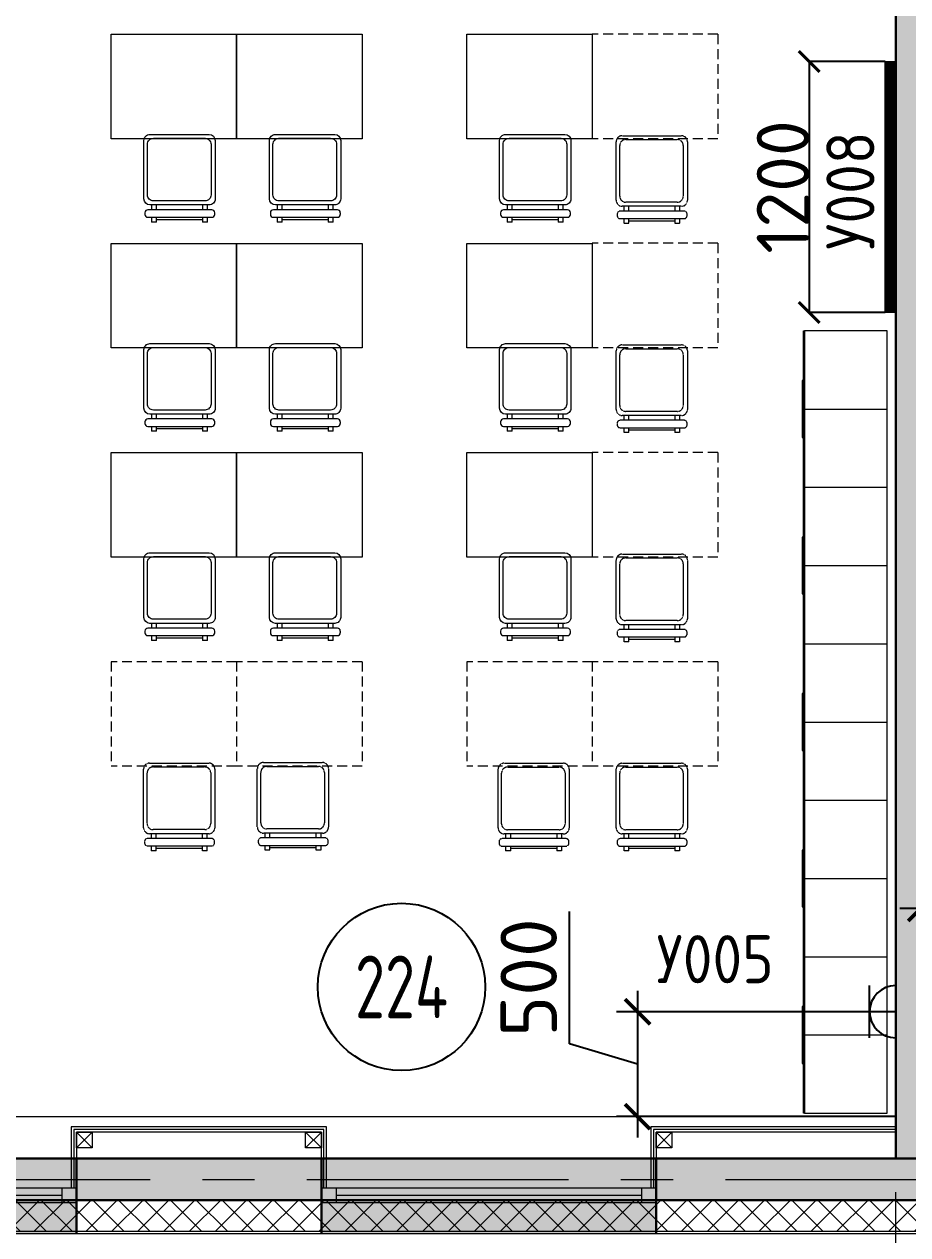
# Model space of a CAD drawing. Header units: millimetres. Extents: x -8417289 to 9420486, y 0 to 166066.
# Drawn here: x -74781 to -70558, y 54941 to 60728 of the extents above; entities that cross this region are included whole.
import ezdxf
from ezdxf import colors
from ezdxf.entities.mleader import LeaderData, LeaderLine
from ezdxf.enums import TextEntityAlignment as Align
from ezdxf.math import Vec2, Vec3

# ---------------------------------------------------------------- set-up
doc = ezdxf.new("R2010")
doc.units = ezdxf.units.MM
doc.header["$MEASUREMENT"] = 0
doc.header["$PDMODE"] = 3
doc.header["$PDSIZE"] = -4
for name, pattern in [('CENTER', [2, 1.25, -0.25, 0.25, -0.25]), ('HIDDEN', [6, 4, -2]), ('HIDDEN2', [4.7625, 3.175, -1.5875])]:
    doc.linetypes.add(name, pattern=pattern)
doc.layers.get('0').update_dxf_attribs({"color": 250, "lineweight": 9})
doc.layers.get('Defpoints').update_dxf_attribs({"color": 6})
for name, color, linetype, lineweight in [('_0', 250, 'Continuous', 9), ('_АР ТЕКСТ', 250, 'Continuous', 25), ('АР_Маркер экспликации', 239, 'Continuous', 13), ('АР_Навесной фасад', 147, 'Continuous', 5), ('АР_Номер помещения', 1, 'Continuous', 25), ('АР_Окна БЛОК', 250, 'Continuous', 13), ('АР_Оси', 195, 'Continuous', 9), ('АР_Оси размеры', 164, 'Continuous', 9), ('АР_Перегородки газоблок', 165, 'Continuous', 30), ('АР_Перегородки газоблок_Штрих', 165, 'Continuous', 5), ('АР_Подоконники', 163, 'Continuous', 9), ('АР_Сущ Несущая стена', 216, 'Continuous', 30), ('АР_Утеплитель', 250, 'Continuous', 9), ('АР_Штриховка монолит', 250, 'Continuous', 9), ('ТХ_мебель передв', 250, 'Continuous', 13)]:
    doc.layers.add(name, color=color, linetype=linetype, lineweight=lineweight)
for name, color, linetype in [('ТХ_мебель передв_поз', 251, 'Continuous'), ('ТХ_привязки_ЭО', 96, 'Continuous'), ('ТХ_размеры', 240, 'Continuous'), ('ТХ_розетки ЭО', 86, 'Continuous')]:
    doc.layers.add(name, color=color, linetype=linetype)
doc.styles.add('GOST 2.304', font='CS_Gost2304.shx')
doc.styles.add('gost_A', font='CS_Gost2304.shx', dxfattribs={"width": 0.71})
doc.styles.add('ISOCPEUR', font='isocpeur.TTF')
doc.styles.add('ISOCPEUR_1', font='isocpeur.TTF', dxfattribs={"width": 0.9, "height": 250})
doc.styles.add('ГОСТ 2.304', font='isocpeur.TTF', dxfattribs={"width": 0.7})
doc.dimstyles.new('R_100', dxfattribs={"dimtxt": 270, "dimasz": 120, "dimexe": 100, "dimexo": 0, "dimgap": 60, "dimtad": 1, "dimdec": 0, "dimrnd": 50, "dimzin": 0, "dimdsep": 46, "dimtxsty": 'ISOCPEUR', "dimblk": 'ARCHTICK', "dimcen": 0, "dimdle": 100, "dimclrd": 256, "dimclre": 256, "dimclrt": 256, "dimadec": 0, "dimazin": 0, "dimtfac": 2, "dimtdec": 0, "dimtofl": 0, "dimtmove": 1, "dimatfit": 3, "dimfxl": 1, "dimtvp": 3, "dimtolj": 1, "dimtzin": 0, "dimarcsym": 0})
doc.dimstyles.new('Копия SPDS', dxfattribs={"dimtxt": 250, "dimasz": 100, "dimexe": 0.5, "dimexo": 0.625, "dimtad": 1, "dimdec": 0, "dimrnd": 10, "dimtxsty": 'ISOCPEUR', "dimblk": 'ARCHTICK', "dimcen": 2.5, "dimdle": 0.5, "dimclrd": 256, "dimclre": 256, "dimclrt": 256, "dimadec": 0, "dimazin": 2, "dimtfac": 0.75, "dimtdec": 0, "dimtmove": 1, "dimatfit": 3, "dimfxl": 1, "dimtolj": 1, "dimarcsym": 1})
doc.dimstyles.new('СПДС', dxfattribs={"dimscale": 100, "dimtxt": 2.5, "dimasz": 2.5, "dimexe": 1.5, "dimexo": 0, "dimgap": 1, "dimtad": 1, "dimdec": 0, "dimrnd": 1, "dimtxsty": 'ГОСТ 2.304', "dimblk": 'OBLIQUE', "dimcen": 2.5, "dimdle": 1.5, "dimadec": 0, "dimazin": 2, "dimtfac": 0.75, "dimtdec": 0, "dimtmove": 1, "dimatfit": 3, "dimfxl": 1, "dimtolj": 1, "dimarcsym": 1})

# ---------------------------------------------------------------- blocks, each defined once
blk = doc.blocks.new('*U359')
at = {"true_color": 0xffffff}
h = blk.add_hatch(color=7, dxfattribs=at)
h.dxf.hatch_style = 1
h.paths.add_polyline_path([(-1600, -140), (0, -140), (0, 220), (-1600, 220)])
at = {"lineweight": 30}
for p, q in [((-1600, -140), (-1600, 220)), ((0, -140), (0, 220))]:
    blk.add_line(p, q, dxfattribs=at)
for p, q in [((0, 220), (-1600, 220)), ((-1600, 70), (0, 70)), ((-1530, 0), (-1530, 70)), ((-70, 0), (-70, 70)), ((-1600, 0), (0, 0)), ((-1530, 35), (-70, 35)), ((-1600, -140), (0, -140)), ((-1600, -140), (-1600, -140)), ((-1600, -140), (-1600, -140)), ((0, -140), (0, -140)), ((0, -140), (0, -140))]:
    blk.add_line(p, q)
blk = doc.blocks.new('_Oblique')
at = {"color": 0, "linetype": 'ByBlock', "lineweight": -2}
blk.add_line((-0.5, -0.5), (0.5, 0.5), dxfattribs=at)
blk = doc.blocks.new('*D395')
at = {"layer": 'Defpoints', "color": 0, "lineweight": 30, "ltscale": 100, "transparency": 16777216}
for p in [(-63965.7, 54970.9), (-70615.7, 54557), (-63965.7, 54147.1)]:
    blk.add_point(p, dxfattribs=at)
at = {"layer": 'АР_Оси размеры', "color": 0, "lineweight": -2, "ltscale": 100, "transparency": 16777216}
for p, q in [((-63965.7, 54970.9), (-63965.7, 53997.1)), ((-70615.7, 54557), (-70615.7, 53997.1)), ((-70765.7, 54147.1), (-63815.7, 54147.1))]:
    blk.add_line(p, q, dxfattribs=at)
at = {"layer": 'АР_Оси размеры', "color": 0, "lineweight": -2, "ltscale": 100, "transparency": 16777216, "xscale": 250, "yscale": 250, "zscale": 250, "rotation": 180}
blk.add_blockref('_Oblique', (-70615.7, 54147.1), dxfattribs=at)
at = {"layer": 'АР_Оси размеры', "color": 0, "lineweight": -2, "ltscale": 100, "transparency": 16777216, "xscale": 250, "yscale": 250, "zscale": 250}
blk.add_blockref('_Oblique', (-63965.7, 54147.1), dxfattribs=at)
at = {"layer": 'АР_Оси размеры', "color": 0, "ltscale": 100, "transparency": 16777216, "insert": (-67290.7, 54372.1), "char_height": 250, "attachment_point": 5, "style": 'ГОСТ 2.304'}
blk.add_mtext('\\A1;6650', dxfattribs=at)
blk = doc.blocks.new('*U147')
at = {"layer": 'АР_Номер помещения', "color": 7}
blk.add_circle((-14958.6, 396.7), 400, dxfattribs=at)
at = {"color": 7, "style": 'ISOCPEUR', "width": 0.7, "flags": 1}
blk.add_attdef('КАТЕГОРИЯ', (-499.2, -2092.2), '', height=250, dxfattribs=at)
at = {"layer": 'АР_Номер помещения', "color": 7, "style": 'ISOCPEUR', "width": 0.7}
blk.add_attdef('НОМЕР_ПОМЕЩЕНИЯ', text='', height=300, dxfattribs=at).set_placement((-14958.6, 396.7), align=Align.MIDDLE_CENTER)
blk = doc.blocks.new('_DotSmall')
at = {"color": 0, "linetype": 'ByBlock', "const_width": 0.5}
blk.add_lwpolyline([(-0.0625, 0, 1), (0.0625, 0, 1)], format="xyb", close=True, dxfattribs=at)
blk = doc.blocks.new('A$Ce02d65bd')
at = {"ltscale": 100}
for points in [[(0, 0), (0, 75), (75, 75), (75, 0), (0, 0)], [(0, 0), (75, 75)], [(0, 75), (75, 0)]]:
    blk.add_lwpolyline(points, dxfattribs=at)
blk = doc.blocks.new('A$C3da1b1ea')
at = {"lineweight": 0}
blk.add_lwpolyline([(0, 0), (50, 0), (50, -1200), (0, -1200), (0, 0)], dxfattribs=at)
blk = doc.blocks.new('стул №3-5')
at = {"linetype": 'ByBlock', "extrusion": (-6.19742e-05, 0.000470712, 1)}
for p, q in [((-15407, 16627.7, 196.8), (-15407, 16619.9, 196.8)), ((-15086.8, 16641.7, 196.8), (-15393.1, 16641.7, 196.8)), ((-15372.7, 16664.9, 196.8), (-15348.5, 16664.9, 196.8)), ((-15372.7, 16664.9, 196.8), (-15372.7, 16641.7, 196.8)), ((-15348.5, 16641.7, 196.8), (-15348.5, 16664.9, 196.8)), ((-15348.5, 16653.3, 196.8), (-15128.7, 16653.3, 196.8)), ((-15128.7, 16664.9, 196.8), (-15104.4, 16664.9, 196.8)), ((-15128.7, 16664.9, 196.8), (-15128.7, 16641.7, 196.8)), ((-15104.4, 16641.7, 196.8), (-15104.4, 16664.9, 196.8)), ((-15072.8, 16619.9, 196.8), (-15072.8, 16627.7, 196.8)), ((-15393.1, 16605.9, 196.8), (-15086.8, 16605.9, 196.9)), ((-15372.7, 16605.9, 196.8), (-15372.7, 16583.2, 196.9)), ((-15348.5, 16583.2, 196.9), (-15348.5, 16605.9, 196.8)), ((-15128.7, 16605.9, 196.9), (-15128.7, 16583.2, 196.9)), ((-15104.4, 16583.2, 196.9), (-15104.4, 16605.9, 196.9))]:
    blk.add_line(p, q, dxfattribs=at)
at = {"ltscale": 100, "extrusion": (-6.19742e-05, 0.000470712, 1), "elevation": 205.6}
for points in [[(-15379.9, 16582.9), (-15097, 16582.9, -0.414169), (-15068.3, 16554.2), (-15068.3, 16274.2, -0.414258), (-15097, 16245.5), (-15379.9, 16245.5, -0.414169), (-15408.6, 16274.2), (-15408.6, 16554.2, -0.414258)], [(-15360.2, 16563.2), (-15113.6, 16563.2, -0.414214), (-15084.9, 16534.4), (-15084.9, 16292.6, -0.414214), (-15113.6, 16263.9), (-15360.2, 16263.9, -0.414214), (-15388.9, 16292.6), (-15388.9, 16534.4, -0.414214)]]:
    blk.add_lwpolyline(points, format="xyb", close=True, dxfattribs=at)
at = {"linetype": 'ByBlock', "extrusion": (-6.19742e-05, 0.000470712, 1)}
for centre, start, end in [((-15393, 16627.6, 205.6), 90, 180), ((-15393, 16619.8, 205.6), 180, 270), ((-15086.8, 16627.6, 205.6), 0, 90), ((-15086.8, 16619.8, 205.6), 270, 0)]:
    blk.add_arc(centre, 13.9, start, end, dxfattribs=at)
blk = doc.blocks.new('_стол№3-№5')
blk.add_lwpolyline([(-169868.3, 526261.4), (-169368.3, 526261.4), (-169368.3, 525661.4), (-169868.3, 525661.4)], close=True)
blk = doc.blocks.new('_Стул резерв')
at = {"linetype": 'HIDDEN', "ltscale": 0.1, "extrusion": (6.19742e-05, -0.000470712, 1)}
for p, q in [((288.6, 58.9, 0), (-17.6, 58.9, 0)), ((0, 81.6, 0), (0, 58.9, 0)), ((24.3, 58.9, 0), (24.3, 81.6, 0)), ((244, 81.6, 0), (244, 58.9, 0)), ((268.3, 58.9, 0), (268.3, 81.6, 0)), ((-31.6, 45, 0), (-31.6, 37.1, 0)), ((-17.6, 23.2, 0), (288.6, 23.2, 0)), ((0, 23.2, 0), (0, 0)), ((24.3, 0, 0), (0, 0)), ((24.3, 0, 0), (24.3, 23.2, 0)), ((244, 11.6, 0), (24.3, 11.6, 0)), ((244, 23.2, 0), (244, 0, 0)), ((268.3, 0, 0), (244, 0, 0)), ((268.3, 0, 0), (268.3, 23.2, 0)), ((302.6, 37.1, 0), (302.6, 45, 0))]:
    blk.add_line(p, q, dxfattribs=at)
for points in [[(275.5, 81.9), (-7.4, 81.9, -0.414169), (-36.1, 110.6), (-36.1, 390.6, -0.414258), (-7.4, 419.3), (275.5, 419.3, -0.414169), (304.2, 390.6), (304.2, 110.6, -0.414258)], [(255.8, 101.6), (9.2, 101.6, -0.414214), (-19.5, 130.3), (-19.5, 372.2, -0.414214), (9.2, 400.9), (255.8, 400.9, -0.414214), (284.5, 372.2), (284.5, 130.3, -0.414214)]]:
    blk.add_lwpolyline(points, format="xyb", close=True, dxfattribs=at)
for centre, start, end in [((-17.6, 45), 90, 180), ((288.6, 45, 0), 0, 90), ((-17.6, 37.1), 180, 270), ((288.6, 37.1, 0), 270, 0)]:
    blk.add_arc(centre, 13.9, start, end, dxfattribs=at)
blk = doc.blocks.new('_стол.резерв')
at = {"linetype": 'HIDDEN2', "ltscale": 15}
for p, q in [((-20, 500), (-20, 0)), ((580, 500), (-20, 500)), ((580, 500), (580, 0)), ((580, 0), (-20, 0))]:
    blk.add_line(p, q, dxfattribs=at)
blk = doc.blocks.new('_ArchTick')
at = {"color": 0, "linetype": 'ByBlock', "const_width": 0.15}
blk.add_lwpolyline([(-0.5, -0.5), (0.5, 0.5)], dxfattribs=at)
blk = doc.blocks.new('*D2281')
at = {"layer": 'Defpoints', "color": 0, "lineweight": 13, "ltscale": 0.1, "transparency": 16777216}
for p in [(-70665.7, 60549.8), (-71029.5, 59349.8), (-70665.7, 59349.8)]:
    blk.add_point(p, dxfattribs=at)
at = {"layer": 'ТХ_размеры', "lineweight": -2, "ltscale": 0.1, "transparency": 16777216}
for p, q in [((-70666.3, 60549.8), (-71030, 60549.8)), ((-71029.5, 60550.3), (-71029.5, 59349.3)), ((-70666.3, 59349.8), (-71030, 59349.8))]:
    blk.add_line(p, q, dxfattribs=at)
at = {"layer": 'ТХ_размеры', "lineweight": -2, "ltscale": 0.1, "transparency": 16777216, "xscale": 100, "yscale": 100, "zscale": 100}
for p, rotation in [((-71029.5, 60549.8), 90), ((-71029.5, 59349.8), 270)]:
    blk.add_blockref('_ArchTick', p, dxfattribs=dict(at, rotation=rotation))
at = {"layer": 'ТХ_размеры', "ltscale": 0.1, "transparency": 16777216, "insert": (-71155.1, 59949.8), "char_height": 250, "attachment_point": 5, "rotation": 90, "style": 'ISOCPEUR'}
blk.add_mtext('\\A1;1200', dxfattribs=at)
blk = doc.blocks.new('У005-3740')
at = {"layer": 'ТХ_мебель передв'}
for p, q in [((-231583.2, 58866.8, -0.6), (-231188.1, 58866.8, -0.6)), ((-231583.2, 58492.8, -0.6), (-231188.1, 58492.8, -0.6)), ((-231583.2, 58118.8, -0.6), (-231188.1, 58118.8, -0.6)), ((-231583.2, 57744.8, -0.6), (-231188.1, 57744.8, -0.6)), ((-231583.2, 57370.8, -0.6), (-231188.1, 57370.8, -0.6)), ((-231583.2, 56996.8, -0.6), (-231188.1, 56996.8, -0.6)), ((-231583.2, 56622.8, -0.6), (-231188.1, 56622.8, -0.6)), ((-231583.2, 56248.8, -0.6), (-231188.1, 56248.8, -0.6)), ((-231583.2, 55874.8, -0.6), (-231188.1, 55874.8, -0.6))]:
    blk.add_line(p, q, dxfattribs=at)
at = {"layer": 'ТХ_мебель передв', "elevation": -0.6}
for points in [[(-231587.2, 55500.8), (-231587.2, 59240.8), (-231583.2, 59240.8), (-231583.2, 55500.8)], [(-231188.1, 55500.8), (-231188.1, 59240.8), (-231583.2, 59240.8), (-231583.2, 55500.8)], [(-231594.1, 59002.7), (-231594.1, 58866.8), (-231587.2, 58866.8), (-231587.2, 59002.7)], [(-231594.1, 58866.8), (-231594.1, 58730.9), (-231587.2, 58730.9), (-231587.2, 58866.8)], [(-231594.1, 58254.7), (-231594.1, 58118.8), (-231587.2, 58118.8), (-231587.2, 58254.7)], [(-231594.1, 58118.8), (-231594.1, 57982.9), (-231587.2, 57982.9), (-231587.2, 58118.8)], [(-231594.1, 57506.7), (-231594.1, 57370.8), (-231587.2, 57370.8), (-231587.2, 57506.7)], [(-231594.1, 57370.8), (-231594.1, 57234.9), (-231587.2, 57234.9), (-231587.2, 57370.8)], [(-231594.1, 56758.7), (-231594.1, 56622.8), (-231587.2, 56622.8), (-231587.2, 56758.7)], [(-231594.1, 56622.8), (-231594.1, 56486.9), (-231587.2, 56486.9), (-231587.2, 56622.8)], [(-231594.1, 56010.7), (-231594.1, 55874.8), (-231587.2, 55874.8), (-231587.2, 56010.7)], [(-231594.1, 55874.8), (-231594.1, 55738.9), (-231587.2, 55738.9), (-231587.2, 55874.8)]]:
    blk.add_lwpolyline(points, close=True, dxfattribs=at)
blk = doc.blocks.new('*D2919')
at = {"layer": 'Defpoints', "color": 0, "linetype": 'ByBlock', "lineweight": 13, "ltscale": 500, "transparency": 16777216}
for p in [(-70495.7, 56500.9), (-70495.7, 56447.7), (-69196.7, 56447.7)]:
    blk.add_point(p, dxfattribs=at)
at = {"layer": 'ТХ_привязки_ЭО', "linetype": 'ByBlock', "lineweight": -2, "ltscale": 500, "transparency": 16777216}
for p, q in [((-70495.7, 56447.7), (-70495.7, 56600.9)), ((-69196.7, 56447.7), (-69196.7, 56600.9)), ((-69096.7, 56500.9), (-70595.7, 56500.9))]:
    blk.add_line(p, q, dxfattribs=at)
at = {"layer": 'ТХ_привязки_ЭО', "linetype": 'ByBlock', "lineweight": -2, "ltscale": 500, "transparency": 16777216, "xscale": 120, "yscale": 120, "zscale": 120, "rotation": 180}
blk.add_blockref('_ArchTick', (-70495.7, 56500.9), dxfattribs=at)
at = {"layer": 'ТХ_привязки_ЭО', "linetype": 'ByBlock', "lineweight": -2, "ltscale": 500, "transparency": 16777216, "xscale": 120, "yscale": 120, "zscale": 120}
blk.add_blockref('_ArchTick', (-69196.7, 56500.9), dxfattribs=at)
at = {"layer": 'ТХ_привязки_ЭО', "linetype": 'ByBlock', "lineweight": 13, "ltscale": 500, "transparency": 16777216, "insert": (-69846.2, 56695.9), "char_height": 270, "attachment_point": 5, "style": 'ISOCPEUR'}
blk.add_mtext('\\A1;1300', dxfattribs=at)
blk = doc.blocks.new('*U3110')
at = {"color": 0, "linetype": 'ByBlock', "lineweight": -2}
for p, q in [((0, 2.5), (0, -2.5)), ((2.5, 2.5), (2.5, -2.5)), ((0, 0), (2.5, 0)), ((2.5, 0), (5, 0))]:
    blk.add_line(p, q, dxfattribs=at)
blk.add_arc((0, 0), 2.5, 270, 90, dxfattribs=at)
at = {"style": 'GOST 2.304', "width": 0.8, "flags": 1}
blk.add_attdef('MARKA', (-9.86, 4.54), '', height=2.5, dxfattribs=at)
at = {"ltscale": 50, "style": 'gost_A', "width": 0.71}
blk.add_attdef('№GRUP', text='', height=2.5, dxfattribs=at).set_placement((5.14, 6.05), align=Align.MIDDLE_CENTER)
blk = doc.blocks.new('*D2929')
at = {"layer": 'Defpoints', "color": 0, "linetype": 'ByBlock', "lineweight": 13, "ltscale": 500, "transparency": 16777216}
for p in [(-70615.7, 56007.1, -0.6), (-71849.7, 55505.7), (-70615.7, 55505.7)]:
    blk.add_point(p, dxfattribs=at)
at = {"layer": 'ТХ_привязки_ЭО', "linetype": 'ByBlock', "lineweight": -2, "ltscale": 500, "transparency": 16777216}
for p, q in [((-72174.7, 55853.9), (-72174.7, 56486.9)), ((-71849.7, 56107.1), (-71849.7, 55405.7)), ((-70615.7, 56007.1), (-71949.7, 56007.1)), ((-71849.7, 55756.4), (-72174.7, 55853.9)), ((-70615.7, 55505.7), (-71949.7, 55505.7))]:
    blk.add_line(p, q, dxfattribs=at)
at = {"layer": 'ТХ_привязки_ЭО', "linetype": 'ByBlock', "lineweight": -2, "ltscale": 500, "transparency": 16777216, "xscale": 120, "yscale": 120, "zscale": 120}
for p, rotation in [((-71849.7, 56007.1), 90), ((-71849.7, 55505.7), 270)]:
    blk.add_blockref('_ArchTick', p, dxfattribs=dict(at, rotation=rotation))
at = {"layer": 'ТХ_привязки_ЭО', "linetype": 'ByBlock', "lineweight": 13, "ltscale": 500, "transparency": 16777216, "insert": (-72369.7, 56170.4), "char_height": 270, "attachment_point": 5, "rotation": 90, "style": 'ISOCPEUR'}
blk.add_mtext('\\A1;500', dxfattribs=at)

msp = doc.modelspace()

# ---------------------------------------------------------------- hatches: boundary and pattern name
at = {"layer": 'АР_Перегородки газоблок_Штрих', "ltscale": 100}
h = msp.add_hatch(dxfattribs=at)
h.set_pattern_fill('AR-CONC', color=256, scale=30)
h.set_pattern_definition([(50, (0, 0), (215.17805, -18.82564), [22.5, -247.5]), (355, (0, 0), (-41.6254, 225.65764), [18, -198]), (100.45144, (17.93, -1.57), (173.55265, 206.832), [19.12206, -210.34263]), (46.1842, (0, 60), (320.1724, -49.6558), [33.75, -371.25]), (96.63564, (26.68, 55.86), (280.3986, 292.2356), [28.6831, -315.5141]), (351.18416, (0, 60), (280.3986, 292.2356), [27, -297]), (21, (30, 45), (179.0721, -120.78567), [22.5, -247.5]), (326, (30, 45), (72.9946, 217.545), [18, -198]), (71.45144, (44.92, 34.93), (252.0667, 96.75935), [19.12206, -210.34263]), (37.5, (0, 0), (3.647957, 99.868156), [0, -195.6, 0, -201, 0, -198.75]), (7.5, (0, 0), (78.92086, 118.32351), [0, -114.6, 0, -191.1, 0, -75.75]), (327.5, (-66.9, 0), (160.14673, -6.76646), [0, -75, 0, -234, 0, -310.5]), (317.5, (-96.9, 0), (174.95585, 30.0315), [0, -97.5, 0, -155.4, 0, -220.5])])
h.paths.add_polyline_path([(-70615.7, 61455.7), (-70615.7, 55305.7), (-70495.7, 55305.7), (-70495.7, 61455.7)])
at = {"layer": 'АР_Утеплитель', "ltscale": 100}
h = msp.add_hatch(dxfattribs=at)
h.set_pattern_fill('ANSI37', color=256, scale=700)
h.set_pattern_definition([(45, (-1021962.33, 104359.21), (-61.871843, 61.871843), []), (135, (-1021962.33, 104359.21), (-61.871843, -61.871843), [])])
h.paths.add_polyline_path([(-76965.7, 64815.7), (-70615.7, 64815.7), (-70615.7, 82045.7), (-77615.9, 82045.7), (-77615.9, 83765.7), (-77765.9, 83765.7), (-77765.9, 81895.7), (-70765.7, 81895.7), (-70765.7, 64965.7), (-77115.7, 64965.7), (-77115.7, 54955.7), (-63715.7, 54955.7), (-63715.7, 61305.7), (-55595.7, 61305.7), (-55595.7, 66495.7), (-47328.3, 66495.7), (-47328.3, 66245.7), (-47178.3, 66245.7), (-47178.3, 66645.7), (-55745.7, 66645.7), (-55745.7, 61455.7), (-63865.7, 61455.7), (-63865.7, 55105.7), (-76965.7, 55105.7)])
at = {"layer": 'АР_Штриховка монолит', "ltscale": 100}
h = msp.add_hatch(dxfattribs=at)
h.set_pattern_fill('ANSI35', color=256, scale=500)
h.paths.add_polyline_path([(-76765.7, 64615.7), (-76965.7, 64615.7), (-76965.7, 55105.7), (-64812.5, 55105.7), (-64812.5, 55305.7), (-76765.7, 55305.7)])

# ---------------------------------------------------------------- linework, layer by layer
for points in [[(-73335.7, 55165.7), (-73335.7, 55456.4), (-74555.7, 55456.4), (-74555.7, 55165.7)], [(-73348.2, 55165.7), (-73348.2, 55443.9), (-74543.2, 55443.9), (-74543.2, 55165.7)], [(-70615.7, 55456.4), (-71785.7, 55456.4), (-71785.7, 55165.7)], [(-70615.7, 55443.9), (-71773.2, 55443.9), (-71773.2, 55165.7)], [(-73360.7, 55165.8), (-73360.7, 55431.4), (-74530.7, 55431.4), (-74530.7, 55165.7)], [(-70615.7, 55431.4), (-71760.7, 55431.4), (-71760.7, 55165.7)]]:
    msp.add_lwpolyline(points)
at = {"layer": 'АР_Навесной фасад', "color": 18, "ltscale": 100, "true_color": 0x000000}
for points in [[(-63705.7, 54945.7), (-77125.7, 54945.7)], [(-63715.7, 54955.7), (-77115.7, 54955.7)]]:
    msp.add_lwpolyline(points, dxfattribs=at)
at = {"layer": 'АР_Оси', "linetype": 'CENTER', "ltscale": 1000}
for p, q in [((-70615.7, 53394.4), (-70615.7, 87278.3)), ((-89429.5, 55205.7), (-5832.3, 55205.7))]:
    msp.add_line(p, q, dxfattribs=at)
at = {"layer": 'АР_Перегородки газоблок', "ltscale": 100}
msp.add_lwpolyline([(-70615.7, 55305.7), (-70615.7, 61455.7)], dxfattribs=at)
at = {"layer": 'АР_Подоконники', "ltscale": 100}
msp.add_line((-76565.7, 55505.7), (-70615.7, 55505.7), dxfattribs=at)
at = {"layer": 'АР_Сущ Несущая стена', "ltscale": 100}
for p, q in [((-76765.7, 55305.7), (-64065.7, 55305.7)), ((-76965.7, 55105.7), (-63865.7, 55105.7))]:
    msp.add_line(p, q, dxfattribs=at)
at = {"layer": 'ТХ_мебель передв', "const_width": 50}
msp.add_lwpolyline([(-70640.7, 60549.8), (-70640.7, 59349.8)], dxfattribs=at)

# ---------------------------------------------------------------- block references
at = {"layer": '_0', "color": 1, "lineweight": -3, "ltscale": 500, "rotation": 180}
for p in [(-74455.7, 55431.4), (-73360.7, 55431.4), (-71685.7, 55431.4)]:
    msp.add_blockref('A$Ce02d65bd', p, dxfattribs=at)
at = {"layer": 'АР_Маркер экспликации', "color": 7}
ref = msp.add_blockref('*U147', (-58019, 55728.9), dxfattribs=at)
ref.add_attrib('НОМЕР_ПОМЕЩЕНИЯ', '224', dxfattribs={"layer": 'АР_Номер помещения', "color": 7, "height": 300, "style": 'ISOCPEUR', "width": 0.7}).set_placement((-72977.6, 56125.6), align=Align.MIDDLE_CENTER)
at = {"layer": 'АР_Окна БЛОК', "xscale": -1, "rotation": 180}
for p in [(-74530.7, 55165.7), (-71760.7, 55165.7)]:
    msp.add_blockref('*U359', p, dxfattribs=at)
at = {"layer": 'ТХ_мебель передв'}
for name, p, rotation in [('_стол№3-№5', (-600027.1, -109187.9), 270), ('_стол№3-№5', (-599427.1, -109187.9), 270), ('_стол№3-№5', (-598327.1, -109187.9), 270), ('стул №3-5', (-89277, 76446.7), 180), ('стул №3-5', (-88677, 76446.7), 180), ('стул №3-5', (-87577, 76446.7), 180), ('_стол№3-№5', (-600027.1, -110187.9), 270), ('_стол№3-№5', (-599427.1, -110187.9), 270), ('_стол№3-№5', (-598327.1, -110187.9), 270), ('стул №3-5', (-89277, 75446.7), 180), ('стул №3-5', (-88677, 75446.7), 180), ('стул №3-5', (-87577, 75446.7), 180), ('_стол№3-№5', (-600027.1, -111187.9), 270), ('_стол№3-№5', (-599427.1, -111187.9), 270), ('_стол№3-№5', (-598327.1, -111187.9), 270), ('стул №3-5', (-89277, 74446.7), 180), ('стул №3-5', (-88677, 74446.7), 180), ('стул №3-5', (-87577, 74446.7), 180)]:
    msp.add_blockref(name, p, dxfattribs=dict(at, rotation=rotation))
for name, p in [('_стол.резерв', (-72045.7, 60180.5)), ('_Стул резерв', (-71915.4, 59775.5, 196.8)), ('_стол.резерв', (-72045.7, 59180.5)), ('У005-3740', (160531, 21.3)), ('_Стул резерв', (-71915.4, 58775.5, 196.8)), ('_стол.резерв', (-72045.7, 58180.5)), ('_Стул резерв', (-71915.4, 57775.5, 196.8)), ('_стол.резерв', (-74345.7, 57180.5)), ('_стол.резерв', (-73745.7, 57180.5)), ('_стол.резерв', (-72645.7, 57180.5)), ('_стол.резерв', (-72045.7, 57180.5)), ('_Стул резерв', (-74174, 56776.2, 196.8)), ('_Стул резерв', (-73630.6, 56779, 196.8)), ('_Стул резерв', (-72480, 56775.5, 196.8)), ('_Стул резерв', (-71915.4, 56775.5, 196.8))]:
    msp.add_blockref(name, p, dxfattribs=at)
at = {"layer": 'ТХ_мебель передв', "lineweight": 0, "rotation": 180}
msp.add_blockref('A$C3da1b1ea', (-70615.7, 59349.8), dxfattribs=at)
at = {"layer": 'ТХ_розетки ЭО', "ltscale": 50, "xscale": 50, "yscale": 50, "zscale": 50, "rotation": 180}
msp.add_blockref('*U3110', (-70615.7, 56007.1, -0.6), dxfattribs=at)

# ---------------------------------------------------------------- texts
at = {"layer": 'ТХ_мебель передв_поз', "style": 'ISOCPEUR_1', "width": 0.9}
msp.add_text('У008', height=230, rotation=90, dxfattribs=at).set_placement((-70717.3, 59649.1))
msp.add_text('У005', height=230, dxfattribs=at).set_placement((-71759.3, 56143.2))

# ---------------------------------------------------------------- dimensions: what is measured, and where the dimension line sits
at = {"layer": 'АР_Оси размеры', "ltscale": 100}
dim = msp.add_linear_dim(base=(-63965.7, 54147.1), p1=(-70615.7, 54557), p2=(-63965.7, 54970.9), dimstyle='СПДС', dxfattribs=at)
dim.commit()
dim.dimension.update_dxf_attribs({"geometry": '*D395', "text_midpoint": (-67290.7, 54372.1)})
at = {"layer": 'ТХ_привязки_ЭО', "linetype": 'ByBlock', "lineweight": 13, "ltscale": 500}
dim = msp.add_linear_dim(base=(-70495.7, 56500.9), p1=(-69196.7, 56447.7), p2=(-70495.7, 56447.7), dimstyle='R_100', override={"dimpost": '\\X'}, dxfattribs=at)
dim.commit()
dim.dimension.update_dxf_attribs({"geometry": '*D2919', "text_midpoint": (-69846.2, 56695.9)})
dim = msp.add_linear_dim(base=(-71849.7, 55505.7), p1=(-70615.7, 56007.1, -0.6), p2=(-70615.7, 55505.7), angle=90, dimstyle='R_100', override={"dimpost": '\\X'}, dxfattribs=at)
dim.commit()
dim.dimension.update_dxf_attribs({"geometry": '*D2929', "text_midpoint": (-72369.7, 55913.9)})
at = {"layer": 'ТХ_размеры', "ltscale": 0.1}
dim = msp.add_linear_dim(base=(-71029.5, 59349.8), p1=(-70665.7, 60549.8), p2=(-70665.7, 59349.8), angle=90, dimstyle='Копия SPDS', dxfattribs=at)
dim.commit()
dim.dimension.update_dxf_attribs({"geometry": '*D2281', "text_midpoint": (-71155.1, 59949.8)})

# ---------------------------------------------------------------- leaders
at = {"layer": '_АР ТЕКСТ'}
ml = msp.add_multileader_mtext('Standard', dxfattribs=at)
ml.set_content('{\\W0.8;-2,550}', color=256, style='ISOCPEUR')
ml.set_leader_properties(color=256, linetype='Continuous', lineweight=-1)
ml.set_arrow_properties(name='DOTSMALL')
ml.build(insert=Vec2(0, 0))
ml.multileader.update_dxf_attribs({"has_text_frame": 1, "text_left_attachment_type": 4, "text_right_attachment_type": 4, "dogleg_length": 100, "arrow_head_size": 180})
ctx = ml.context
ctx.base_point, ctx.char_height, ctx.arrow_head_size, ctx.landing_gap_size, ctx.plane_origin = Vec3(-302775.8, 123943.3, -2), 250, 180, 50, Vec3(-302295.5, 121699.2, -2)
ctx.left_attachment, ctx.right_attachment = 4, 4
notes = []
notes.append((ctx, [(0, (0, 0, 0), (0, 0), (1, 0), 1, [])]))
ctx.mtext.insert, ctx.mtext.width, ctx.mtext.defined_height, ctx.mtext.line_spacing_style, ctx.mtext.flow_direction = Vec3(-302725.8, 124276.6, -2), 801.086, 330.7, 2, 5
ml = msp.add_multileader_mtext('Standard', dxfattribs=at)
ml.set_content('{\\W0.8;-2,550}', color=256, style='ISOCPEUR')
ml.set_leader_properties(color=256, linetype='Continuous', lineweight=-1)
ml.set_arrow_properties(name='DOTSMALL')
ml.build(insert=Vec2(0, 0))
ml.multileader.update_dxf_attribs({"has_text_frame": 1, "text_left_attachment_type": 4, "text_right_attachment_type": 4, "dogleg_length": 100, "arrow_head_size": 180})
ctx = ml.context
ctx.base_point, ctx.char_height, ctx.arrow_head_size, ctx.landing_gap_size, ctx.plane_origin = Vec3(-314736, 120073.3, -2), 250, 180, 50, Vec3(-314255.7, 117829.3, -2)
ctx.left_attachment, ctx.right_attachment = 4, 4
notes.append((ctx, [(0, (0, 0, 0), (0, 0), (1, 0), 1, [])]))
ctx.mtext.insert, ctx.mtext.width, ctx.mtext.defined_height, ctx.mtext.line_spacing_style, ctx.mtext.flow_direction = Vec3(-314686, 120406.6, -2), 801.086, 330.7, 2, 5
for ctx, leaders in notes:
    for number, flags, end, landing, length, lines in leaders:
        leader = LeaderData()
        leader.index, (leader.has_last_leader_line, leader.has_dogleg_vector, leader.attachment_direction) = number, flags
        leader.last_leader_point, leader.dogleg_vector, leader.dogleg_length = Vec3(end), Vec3(landing), length
        for number, points, colour, breaks in lines:
            line = LeaderLine()
            line.index, line.vertices, line.color, line.breaks = number, Vec3.list(points), colors.encode_raw_color(colour), breaks
            leader.lines.append(line)
        ctx.leaders.append(leader)

doc.saveas('drawing.dxf')
